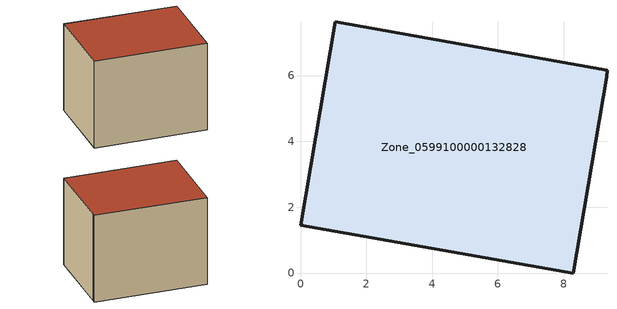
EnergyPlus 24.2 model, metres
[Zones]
Zone_0599100000132828
 floor ground (C_G): 9.31,5.96 8.28,0 0,1.45 1.05,7.63 9.31,6.16 z0
 wall outside (C_F): 8.28,0 9.31,5.96 9.31,6.16 1.05,7.63 0,1.45 8.28,0 z0:6.79
 roof outside (C_R): 1.05,7.63 0,1.45 8.28,0 9.31,5.96 9.31,6.16 z6.79
[BUILDING]
Pand.0599100000132828: North Axis=0; Terrain=City; Loads Convergence Tolerance Value=0.04; Temperature Convergence Tolerance Value=0.4; Solar Distribution=FullExterior; Maximum Number of Warmup Days=25; Minimum Number of Warmup Days=1
[Site:Location]
Rotterdam.The.Hague.AP_ZH_NLD Design_Conditions: Latitude=51.96; Longitude=4.45; Time Zone=1; Elevation=-4.5
[SITE:GROUNDTEMPERATURE:BUILDINGSURFACE]
18, 18, 18, 18, 18, 18, 18, 18, 18, 18, 18, 18
[MATERIAL] Thermal Absorptance=0.9; Solar Absorptance=0.7; Visible Absorptance=0.7
Name | Roughness | Thickness | Conductivity | Density | Specific Heat
G.TI.1946-1964 | MediumSmooth | 0.15 | 1 | 540 | 1210
F.TI.1946-1964 | Rough | 0.3 | 0.857143 | 1920 | 840
R.TI.1946-1964 | MediumRough | 0.2 | 0.277778 | 1500 | 1000
[CONSTRUCTION]
C_G: G.TI.1946-1964
C_F: F.TI.1946-1964
C_R: R.TI.1946-1964
[ZONE]
Zone_0599100000132828: Type=1; Multiplier=1; Ceiling Height=Autocalculate; Volume=Autocalculate; Floor Area=autocalculate; Part of Total Floor Area=Yes
[ZONEINFILTRATION:DESIGNFLOWRATE]
Infil_Zone_0599100000132828: Zone or ZoneList or Space or SpaceList=Zone_0599100000132828; Schedule=AlwaysOn; Design Flow Rate Calculation Method=Flow/Area; Flow Rate per Floor Area=0.003; Constant Term Coefficient=1; Temperature Term Coefficient=0; Velocity Term Coefficient=0; Velocity Squared Term Coefficient=0
[HVACTEMPLATE:ZONE:IDEALLOADSAIRSYSTEM]
Zone_0599100000132828: Maximum Heating Supply Air Temperature=50; Minimum Cooling Supply Air Temperature=13; Maximum Heating Supply Air Humidity Ratio=0.0156; Minimum Cooling Supply Air Humidity Ratio=0.0077; Heating Limit=NoLimit; Cooling Limit=NoLimit; Dehumidification Control Type=ConstantSensibleHeatRatio; Cooling Sensible Heat Ratio=0.7; Dehumidification Setpoint=60; Humidification Control Type=None; Humidification Setpoint=30; Outdoor Air Method=None; Outdoor Air Flow Rate per Person=0.00944; Outdoor Air Flow Rate per Zone Floor Area=0; Outdoor Air Flow Rate per Zone=0; Demand Controlled Ventilation Type=None; Outdoor Air Economizer Type=NoEconomizer; Heat Recovery Type=None; Sensible Heat Recovery Effectiveness=0.7; Latent Heat Recovery Effectiveness=0.65
[ZONECONTROL:THERMOSTAT]
ThermostatControl_Zone_0599100000132828: Zone or ZoneList=Zone_0599100000132828; Control Type Schedule=DualSetpointControlType; Control 1=Thermostat_Zone_0599100000132828; Temperature Difference Between Cutout And Setpoint=0
[THERMOSTATSETPOINT:DUALSETPOINT]
Thermostat_Zone_0599100000132828: Heating Setpoint Temperature Schedule=HeatingSetpoint_Zone_0599100000132828; Cooling Setpoint Temperature Schedule=CoolingSetpoint_Zone_0599100000132828
[SCHEDULE:COMPACT]
HeatingSetpoint_Zone_0599100000132828: Through: 12/31, For: AllDays, Until: 24:00, 21
CoolingSetpoint_Zone_0599100000132828: Through: 12/31, For: AllDays, Until: 24:00, 24
DualSetpointControlType: Through: 12/31, For: AllDays, Until: 24:00, 4
AlwaysOn: Through: 12/31, For: AllDays, Until: 24:00, 1
